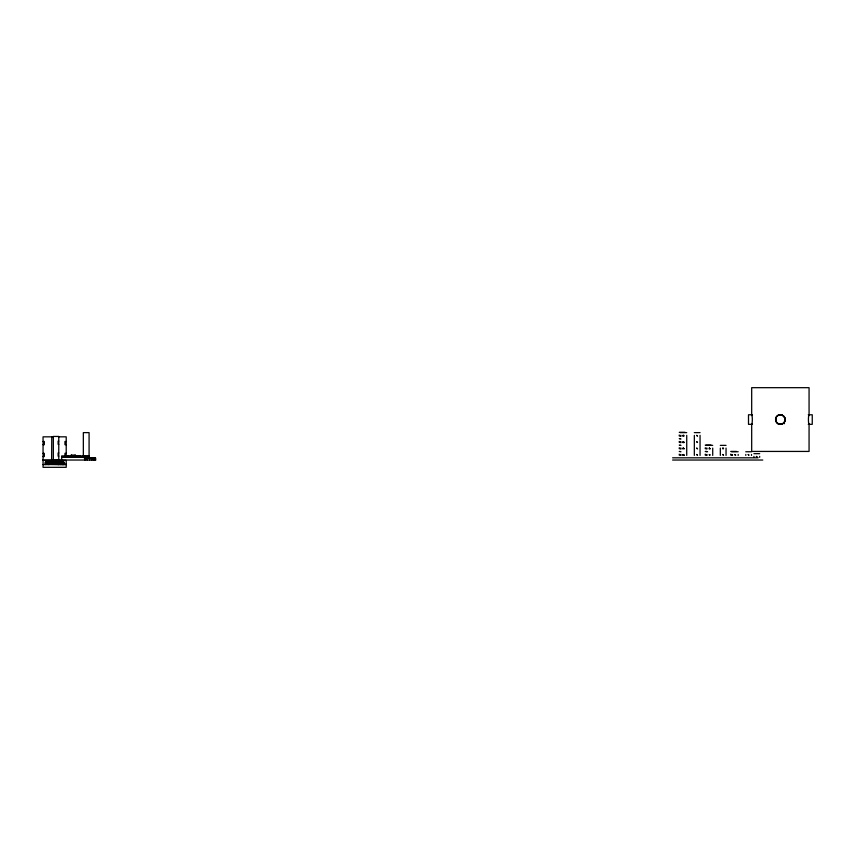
<?xml version="1.0" encoding="UTF-8"?>
<svg xmlns="http://www.w3.org/2000/svg" width="855" height="855" viewBox="0 0 855 855"><rect width="100%" height="100%" fill="white"/><g stroke="black" fill="none" stroke-linecap="round" stroke-linejoin="round"><path stroke-width="1.28" d="M54.57 464.244L54.57 462.651M73.188 456.955L73.199 455.362M84.677 460.033L84.763 457.81M57.969 462.021L57.969 464.244M48.414 464.244L48.425 462.651M51.599 464.244L51.77 436.83M61.165 464.244L61.175 462.651M48.521 462.651L48.532 462.021M58.097 462.021L58.129 464.564M61.293 462.021L61.304 464.244M48.585 462.651L48.446 464.564M51.738 464.244L51.77 462.651L51.856 464.244M48.671 464.244L48.938 462.021M58.236 464.244L58.279 462.651M61.464 462.651L61.421 464.244L61.624 462.651M53.844 462.021L53.897 460.418M85.415 457.81L85.468 456.217M52.005 464.244L52.155 460.418M58.493 462.021L58.642 464.564M58.375 464.244L58.439 462.651M48.831 464.244L48.895 462.651M61.656 462.651L61.688 462.021M52.369 462.021L52.198 464.244M53.908 464.244L54.004 462.651M58.706 462.651L58.739 462.021M72.536 456.955L72.632 455.362M53.106 462.021L53.202 460.418M84.677 457.81L84.773 456.217M49.248 462.651L49.28 462.021L60.374 462.021L60.823 464.564M58.803 462.651L58.845 462.021M61.998 462.651L62.041 462.021L63.687 462.021L64.36 464.564L45.069 464.244M52.39 464.244L52.668 462.021M59.048 462.021L58.995 462.651L59.134 462.021M49.515 462.651L49.569 462.021M52.476 462.021L52.604 460.418M52.7 462.651L52.754 462.021M62.265 462.651L62.319 462.021M52.839 462.651L53.042 462.021M59.209 462.651L59.433 462.021M49.697 462.651L49.761 462.021M62.447 462.651L62.511 462.021M53.299 464.244L53.47 462.651M71.927 456.955L72.098 455.362M51.685 462.021L51.866 460.418M709.361 454.935C710.847 453.524 709.81 456.773 709.244 454.518M52.786 464.244L53.021 462.651M71.414 456.955L71.649 455.362M680.174 448.971L680.163 448.095M686.725 435.334L686.725 455.416M700.053 435.334L700.053 455.416M706.166 448.971L706.155 448.095M707.01 448.971L706.989 448.095M738.175 454.454L738.175 455.416M751.502 454.454L751.502 455.416M70.719 456.955L71.04 455.362L75.497 455.362L75.817 456.955L75.4 455.362M48.885 464.564L49.312 462.021M680.163 436.274L680.174 435.398M680.163 455.394L680.174 454.518M694.335 455.394L694.346 435.398M705.247 448.704L705.268 447.828M706.155 455.394L706.166 454.518M706.989 455.394L707.01 454.518M712.717 448.084L712.717 455.416M720.327 455.394L720.327 448.095M726.045 448.084L726.045 455.416M731.613 455.394L731.613 454.475M732.446 455.394L732.468 454.518M745.784 455.394L745.784 454.475M759.668 456.367L759.668 457.329M47.025 464.564L47.581 462.021L45.614 462.021L44.952 464.564M683.369 435.334C683.85 437.514 684.941 434.5 682.675 435.473M683.369 442.666L682.675 441.853M696.846 435.473L697.52 436.146L696.707 435.334M45.689 464.564L46.341 462.021M63.58 457.275L82.785 456.955M683.519 441.853L684.192 442.527L683.369 441.704M683.434 442.43L682.675 442.527M683.519 448.223L684.192 448.896L683.369 448.084M683.519 454.604L684.192 455.277L683.369 454.454M696.846 441.853L697.52 442.527L696.707 441.704M696.846 448.223L697.52 448.896L696.707 448.084M696.846 454.604L697.52 455.277L696.707 454.454M709.5 448.223L710.184 448.896L709.361 448.084M722.935 448.148C722.229 449.997 724.858 447.977 722.699 448.084M722.838 454.604L723.512 455.277L722.699 454.454M748.296 454.604L748.969 455.277L748.157 454.454M756.461 456.517L757.135 457.19L756.322 456.367M783.757 422.936C788.257 418.758 781.171 411.661 776.992 416.171C772.482 420.35 779.578 427.447 783.757 422.936A4.799 4.756 -90 0 0 781.62 414.91A4.799 4.756 -90 0 0 775.816 420.82A4.799 4.756 -90 0 0 783.789 422.926L784.516 423.695M45.657 462.021L45.197 462.48L64.146 462.48L63.655 462.021M679.244 435.975L679.244 435.013M680.986 436.285L680.986 435.334M679.244 442.345L679.244 441.394M680.142 442.666L680.163 441.725M680.986 442.666L680.986 441.704M679.244 448.725L679.244 447.764M680.986 449.035L680.986 448.084M679.244 455.095L679.244 454.144M680.986 455.416L680.986 454.454M705.236 455.095L705.236 454.144M730.694 455.095L730.694 454.144M753.928 457.329L753.928 456.367M682.675 448.223L683.476 448.437L682.675 448.896M682.675 454.604L683.487 454.935L682.675 455.277M709.244 448.971L709.244 448.148M752.475 414.771L748.499 414.771L748.499 424.337L752.475 424.337M808.264 414.771L812.25 414.771L812.25 424.337L808.264 424.337M679.244 432.299L684.983 432.299M680.142 432.619L686.725 432.619M694.313 432.619L700.053 432.619M53.352 436.83L43.049 436.83L43.049 467.322L66.22 467.322L66.22 460.418L43.049 460.418M58.503 436.83L66.22 436.83L66.22 456.538M679.244 438.679L680.078 438.679M680.142 439L680.986 439M58.76 441.116L58.119 441.116L58.119 444.301L58.76 444.301M43.049 441.501L44.332 441.501L44.332 444.686L43.049 444.686M66.22 441.501L64.948 441.501L64.948 444.686L66.22 444.686M679.244 445.06L680.078 445.06M705.236 445.06L710.975 445.06M680.142 445.37L680.986 445.37M706.134 445.37L712.717 445.37M720.305 445.37L726.045 445.37M679.244 451.429L680.078 451.429M705.236 451.429L706.668 451.429M730.694 451.429L736.433 451.429M680.142 451.75L680.986 451.75M706.134 451.75L707.577 451.75M731.591 451.75L738.175 451.75M745.763 451.75L751.502 451.75M58.76 452.968L58.119 452.968L58.119 456.153L58.76 456.153M43.049 453.353L44.332 453.353L44.332 456.538L43.049 456.538M66.22 453.353L64.948 453.353L64.948 456.538M753.928 453.663L759.668 453.663M89.262 457.81L89.08 456.217L83.897 455.897M61.678 457.275L84.848 457.275M84.047 457.81L95.247 457.81L95.803 460.033L42.75 460.033M672.596 457.81L758.15 457.81M84.688 458.269L95.717 458.269L95.226 457.81M672.596 460.033L762.778 460.033M65.269 464.244L66.22 464.244M43.049 464.564L66.22 464.564M682.675 436.146L683.434 435.569M63.131 462.021L63.794 464.564M94.51 457.81L95.012 460.033M62.009 462.021L62.586 464.564M93.259 457.81L93.687 460.033M91.538 457.81L91.859 460.033M89.454 457.81L89.647 460.033M56.868 462.651L57.189 464.244L56.665 460.418M75.432 455.362L75.742 456.955M56.772 462.651L57.082 464.244M56.815 464.244L56.516 462.021M56.152 462.48L56.067 460.418M74.887 455.362L75.112 456.955L74.791 455.362M56.174 462.651L56.387 464.244M57.691 462.021L57.509 460.418L57.563 462.651M88.973 456.217L89.155 457.81M87.135 457.81L87.199 460.033M88.696 456.217L88.856 457.81M57.125 460.418L57.285 462.021M56.302 462.651L56.238 462.021L56.387 462.651M49.921 462.651L49.847 462.021L50.06 462.651M46.683 462.021L46.758 462.651M74.321 455.362L74.481 456.955M55.693 462.651L55.853 464.244M59.572 462.021L59.626 462.651M46.811 462.021L46.875 462.651M88.236 456.217L88.364 457.81M50.146 462.021L50.199 462.651L50.231 462.021M59.786 462.021L59.839 462.651M47.036 462.021L47.089 462.651M56.601 462.021L56.654 462.651M50.424 462.021L50.466 462.651M87.638 456.217L87.734 457.81M60.096 462.021L60.139 462.651M50.531 462.021L50.573 462.651M47.346 462.021L47.388 462.651M73.776 455.362L73.851 456.955M55.158 462.651L55.233 464.244M57.157 462.021L57.424 464.244M50.776 462.021L50.808 462.651M60.395 462.651L60.438 464.244M47.645 462.651L47.688 464.244M60.47 462.021L60.513 464.244M47.72 462.021L47.762 464.244L47.816 462.651M86.954 456.217L86.996 457.81M55.383 460.418L55.425 462.021M60.566 462.651L60.609 464.244M51.001 462.651L51.044 464.244M60.694 462.651L60.726 464.244M57.509 462.651L57.542 464.244M51.161 464.244L51.172 462.021M47.944 462.651L47.976 464.244M60.844 462.651L60.865 464.244M57.659 462.651L57.68 464.244M51.289 462.651L51.3 464.244M48.115 464.244L48.126 462.021M60.876 462.021L60.876 462.651M809.065 415.573L809.065 387.678L751.684 387.678L751.684 415.573M809.065 423.535L809.065 451.429L751.684 451.429L751.684 423.535M89.08 456.217L89.08 432.619L83.341 432.619L83.341 456.217M86.205 456.217L86.205 457.81M84.848 460.033L84.848 455.897L61.678 455.897L61.678 460.033M80.327 455.897L77.784 455.897M68.742 455.897L66.198 455.897M61.015 462.651L61.015 464.244M58.76 460.033L58.76 436.445L53.331 436.445L53.331 460.033M57.83 462.651L57.83 464.244M54.635 460.418L54.635 462.021M51.45 462.651L51.45 464.244M48.265 462.651L48.265 464.244M809.065 424.347A4.799 0.631 -90 0 1 808.435 419.549A4.799 0.631 -90 0 1 809.065 414.761M751.684 414.761A4.799 0.631 -90 0 1 752.315 419.549A4.799 0.631 -90 0 1 751.684 424.347M62.597 462.021L62.533 462.651L62.597 462.021M734.84 454.817L735.76 455.063L734.883 454.7M71.36 455.362L71.093 456.955L71.307 455.362M71.125 455.362L70.815 456.955L71.093 455.362M75.507 456.955L75.229 455.362L75.432 456.955M50.873 464.244L50.83 462.651L50.958 464.244M777.986 423.695A4.777 4.777 0 0 0 785.157 419.549A4.777 4.777 0 0 0 777.986 415.412A4.777 4.777 0 0 0 777.986 423.695"/></g></svg>
